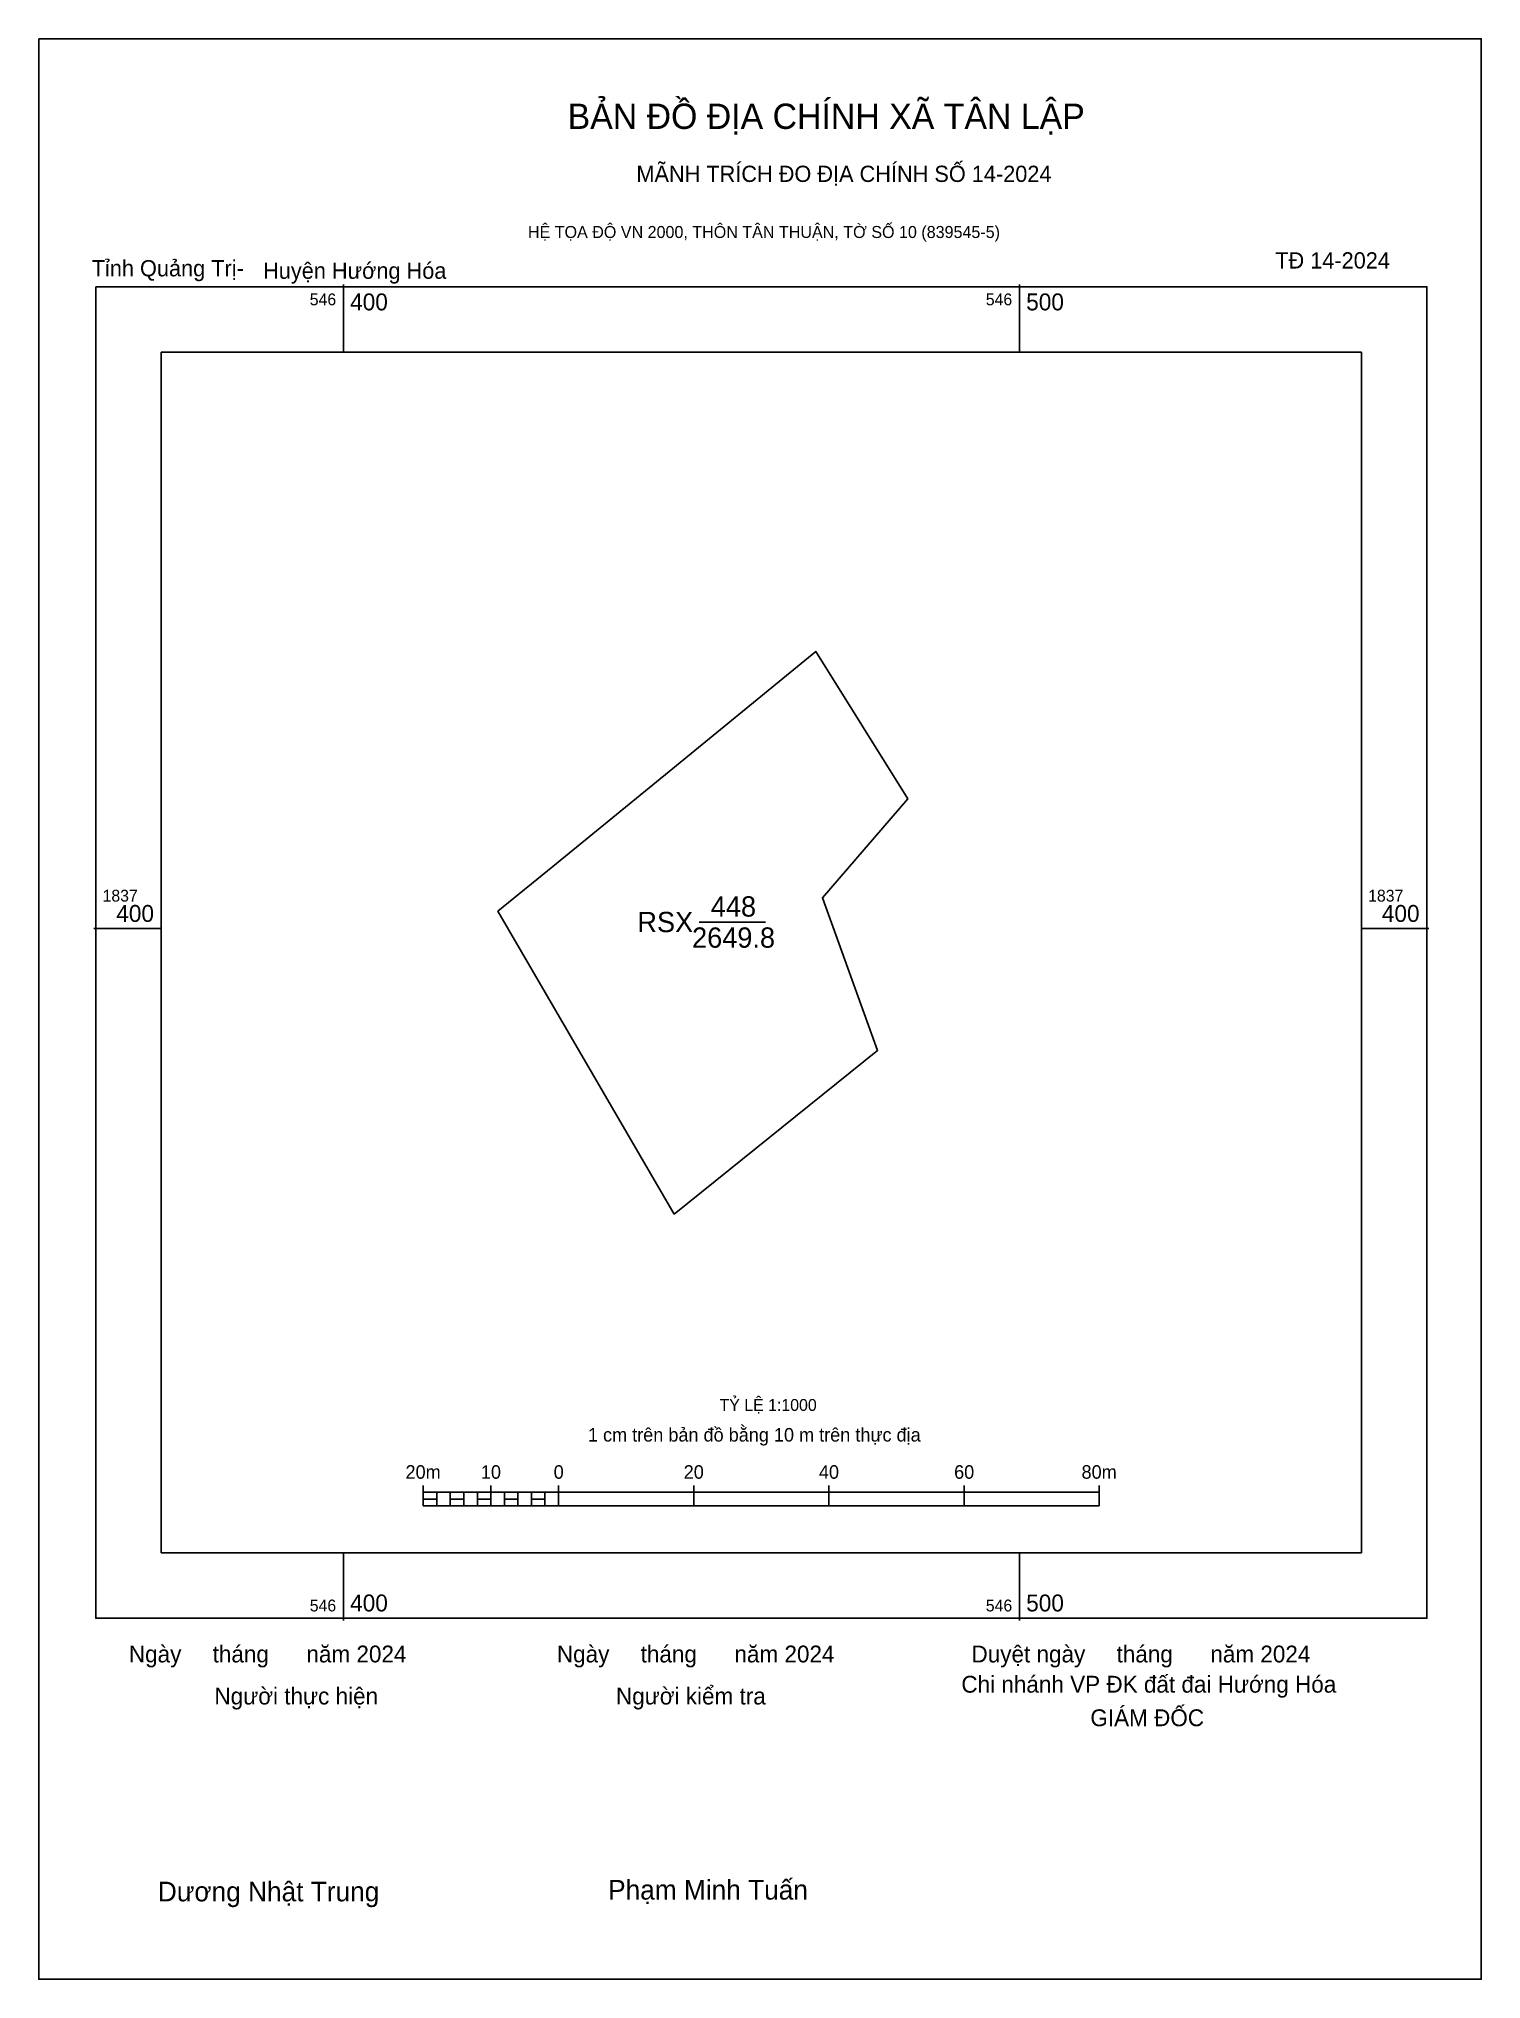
# Model space of a CAD drawing. Extents: x 546355 to 546568, y 1837245 to 1837532.
import ezdxf

# ---------------------------------------------------------------- set-up
doc = ezdxf.new("R2010")
doc.units = 0
for name, color, linetype in [('Level 10', 7, 'Continuous'), ('Level 13', 7, 'Continuous'), ('Level 15', 7, 'Continuous'), ('Level 6', 7, 'Continuous'), ('Level 62', 7, 'Continuous'), ('Level 63', 7, 'Continuous'), ('Level 9', 7, 'Continuous')]:
    doc.layers.add(name, color=color, linetype=linetype)

msp = doc.modelspace()

# ---------------------------------------------------------------- linework, layer by layer
at = {"layer": 'Level 10'}
msp.add_lwpolyline([(546448.94, 1837357.8), (546422.86, 1837402.57), (546430.97, 1837409.19), (546448.75, 1837423.69), (546469.91, 1837440.96), (546483.47, 1837419.19), (546470.86, 1837404.54), (546479.03, 1837381.99)], close=True, dxfattribs=at)
at = {"layer": 'Level 13'}
msp.add_line((546452.65, 1837400.98), (546462.45, 1837400.98), dxfattribs=at)
at = {"layer": 'Level 15'}
msp.add_lwpolyline([(546354.95, 1837531.58), (546568.31, 1837531.58), (546568.31, 1837244.66), (546354.95, 1837244.66)], close=True, dxfattribs=at)
at = {"layer": 'Level 62'}
msp.add_lwpolyline([(546373.07, 1837485.24), (546550.58, 1837485.24), (546550.58, 1837307.72), (546373.07, 1837307.72)], close=True, dxfattribs=at)
at = {"layer": 'Level 63'}
for p, q in [((546400, 1837495.24), (546400, 1837485.24)), ((546500, 1837495.24), (546500, 1837485.24)), ((546363.07, 1837400), (546373.07, 1837400)), ((546550.58, 1837400), (546560.58, 1837400)), ((546411.82, 1837317.66), (546411.82, 1837314.66)), ((546421.82, 1837317.66), (546421.82, 1837314.66)), ((546431.82, 1837317.66), (546431.82, 1837314.66)), ((546451.82, 1837317.66), (546451.82, 1837314.66)), ((546471.82, 1837317.66), (546471.82, 1837314.66)), ((546491.82, 1837317.66), (546491.82, 1837314.66)), ((546511.82, 1837317.66), (546511.82, 1837314.66)), ((546411.82, 1837316.66), (546511.82, 1837316.66)), ((546411.82, 1837314.66), (546511.82, 1837314.66)), ((546413.82, 1837316.66), (546413.82, 1837314.66)), ((546415.82, 1837316.66), (546415.82, 1837314.66)), ((546417.82, 1837316.66), (546417.82, 1837314.66)), ((546419.82, 1837316.66), (546419.82, 1837314.66)), ((546421.82, 1837316.66), (546421.82, 1837314.66)), ((546423.82, 1837316.66), (546423.82, 1837314.66)), ((546425.82, 1837316.66), (546425.82, 1837314.66)), ((546427.82, 1837316.66), (546427.82, 1837314.66)), ((546429.82, 1837316.66), (546429.82, 1837314.66)), ((546431.82, 1837316.66), (546431.82, 1837314.66)), ((546400, 1837307.72), (546400, 1837297.72)), ((546500, 1837307.72), (546500, 1837297.72))]:
    msp.add_line(p, q, dxfattribs=at)
for points in [[(546363.38, 1837494.92), (546560.27, 1837494.92), (546560.27, 1837298.04), (546363.38, 1837298.04)], [(546411.82, 1837315.66), (546413.82, 1837315.66), (546413.82, 1837314.66), (546411.82, 1837314.66)], [(546411.82, 1837315.66), (546413.82, 1837315.66), (546413.82, 1837314.66), (546411.82, 1837314.66)], [(546415.82, 1837315.66), (546417.82, 1837315.66), (546417.82, 1837314.66), (546415.82, 1837314.66)], [(546419.82, 1837315.66), (546421.82, 1837315.66), (546421.82, 1837314.66), (546419.82, 1837314.66)], [(546423.82, 1837315.66), (546425.82, 1837315.66), (546425.82, 1837314.66), (546423.82, 1837314.66)], [(546427.82, 1837315.66), (546429.82, 1837315.66), (546429.82, 1837314.66), (546427.82, 1837314.66)]]:
    msp.add_lwpolyline(points, close=True, dxfattribs=at)

# ---------------------------------------------------------------- texts
at = {"layer": 'Level 13'}
for s, p in [('448', (546454.35, 1837401.78)), ('RSX', (546443.49, 1837399.48)), ('2649.8', (546451.58, 1837397.18))]:
    msp.add_text(s, height=3, dxfattribs=at).set_placement(p)
at = {"layer": 'Level 6'}
msp.add_text('TỶ LỆ 1:1000', height=1.7579, dxfattribs=at).set_placement((546455.64, 1837328.69))
at = {"layer": 'Level 63'}
for s, height, p in [('BẢN ĐỒ ĐỊA CHÍNH XÃ TÂN LẬP', 3.7437, (546433.17, 1837518.25)), ('MÃNH TRÍCH ĐO ĐỊA CHÍNH SỐ 14-2024', 2.4022, (546443.34, 1837510.41)), ('HỆ TỌA ĐỘ VN 2000, THÔN TÂN THUẬN, TỜ SỐ 10 (839545-5)', 1.7782, (546427.3, 1837502.12)), ('546', 1.75, (546395.03, 1837492.17)), ('400', 2.5, (546401, 1837491.42)), ('546', 1.75, (546495.03, 1837492.17)), ('500', 2.5, (546501, 1837491.42)), ('1837', 1.75, (546364.38, 1837404)), ('400', 2.5, (546366.41, 1837401)), ('1837', 1.75, (546551.58, 1837404)), ('400', 2.5, (546553.61, 1837401)), ('1 cm trên bản đồ bằng 10 m trên thực địa', 2, (546436.18, 1837324.16)), ('20m', 2, (546409.19, 1837318.66)), ('10', 2, (546420.34, 1837318.66)), ('0', 2, (546431.11, 1837318.66)), ('20', 2, (546450.34, 1837318.66)), ('40', 2, (546470.34, 1837318.66)), ('60', 2, (546490.34, 1837318.66)), ('80m', 2, (546509.19, 1837318.66)), ('546', 1.75, (546395.03, 1837299.04)), ('400', 2.5, (546401, 1837299.04)), ('546', 1.75, (546495.03, 1837299.04)), ('500', 2.5, (546501, 1837299.04)), ('Ngày     tháng      năm 2024', 2.4883, (546368.27, 1837291.5)), ('Ngày     tháng      năm 2024', 2.4883, (546431.58, 1837291.5)), ('Duyệt ngày     tháng      năm 2024', 2.4883, (546492.91, 1837291.5)), ('Chi nhánh VP ĐK đất đai Hướng Hóa', 2.4883, (546491.41, 1837287.03)), ('Người thực hiện', 2.4883, (546380.93, 1837285.28)), ('Người kiểm tra', 2.4883, (546440.32, 1837285.28)), ('GIÁM ĐỐC', 2.488, (546510.49, 1837282.07)), ('Dương Nhật Trung', 2.9024, (546372.56, 1837256.17)), ('Phạm Minh Tuấn', 2.9024, (546439.16, 1837256.43))]:
    msp.add_text(s, height=height, dxfattribs=at).set_placement(p)
at = {"layer": 'Level 9'}
for s, height, p in [('Tỉnh Quảng Trị-', 2.4022, (546362.78, 1837496.45)), ('Huyện Hướng Hóa', 2.4022, (546388.13, 1837496.09)), ('TĐ 14-2024', 2.402, (546537.84, 1837497.61))]:
    msp.add_text(s, height=height, dxfattribs=at).set_placement(p)

doc.saveas('drawing.dxf')
